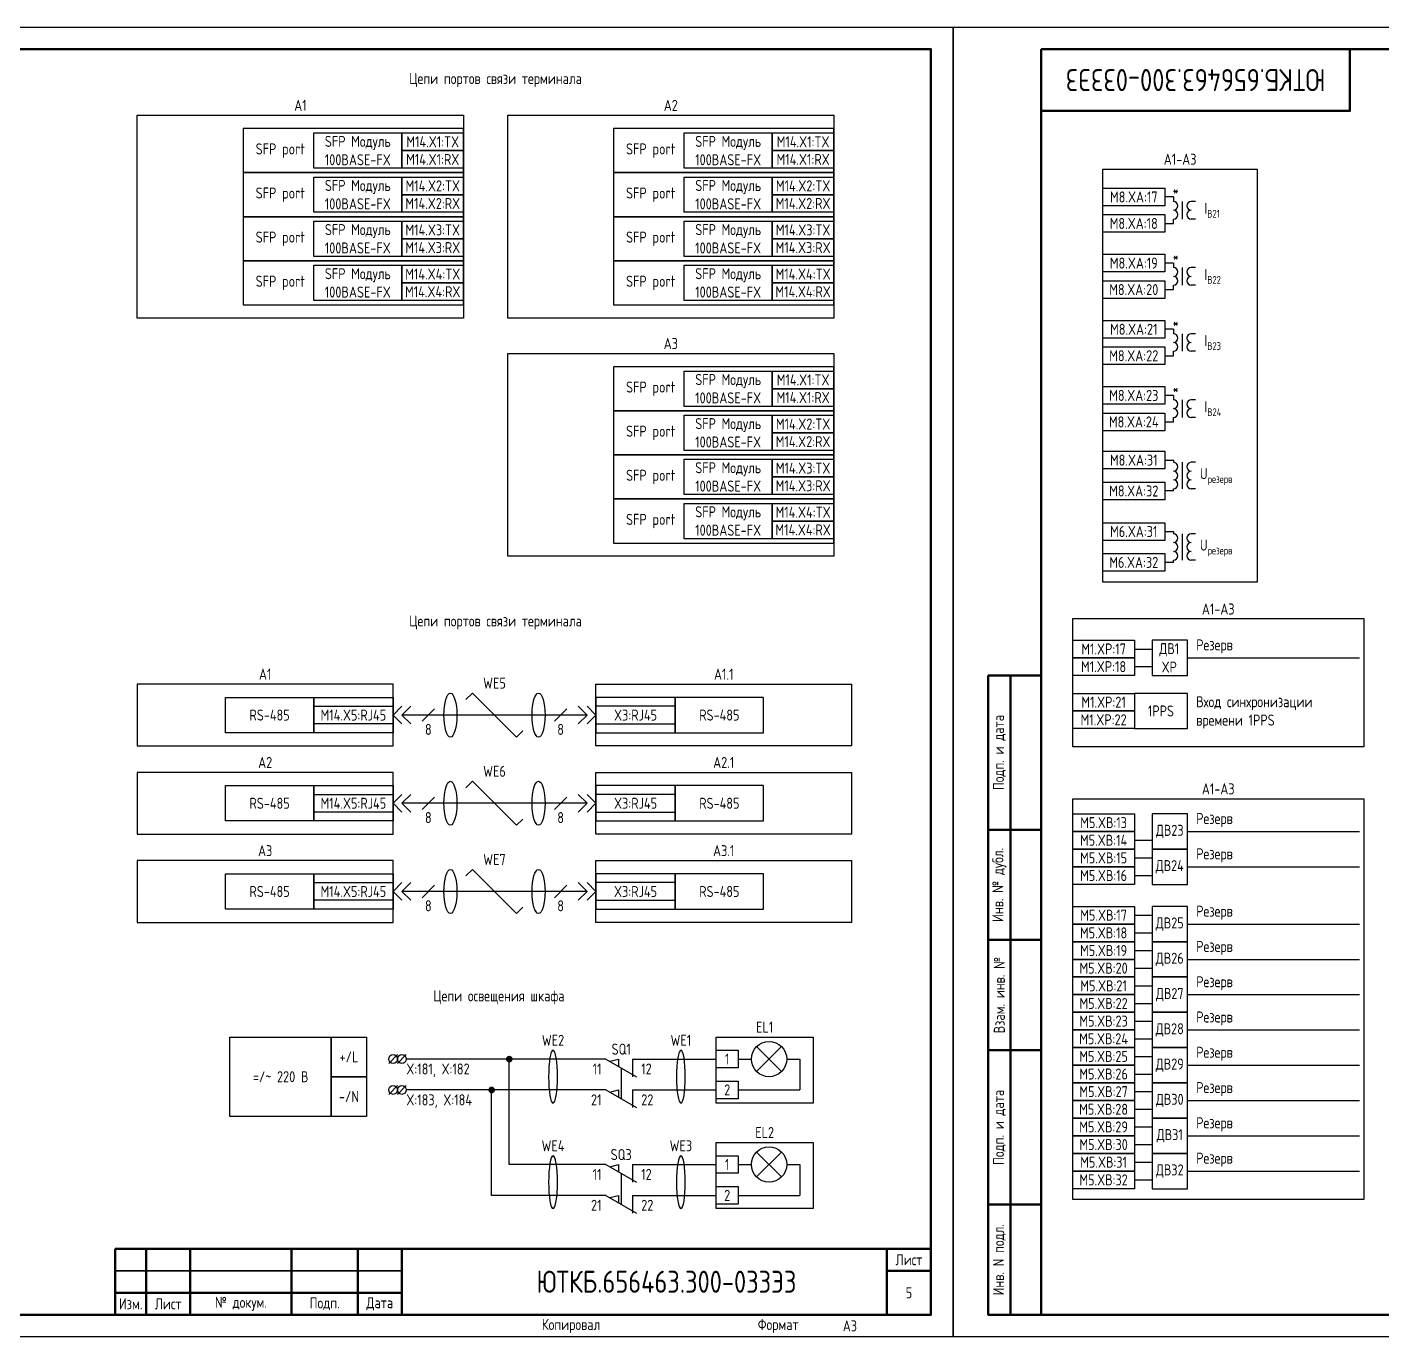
# Model space of a CAD drawing. Header units: millimetres. Extents: x -1050 to 7068, y 0 to 517.
# Drawn here: x 1890.2 to 2197.5, y 0 to 297 of the extents above; entities that cross this region are included whole.
import ezdxf

# ---------------------------------------------------------------- set-up
doc = ezdxf.new("R2010")
doc.units = ezdxf.units.MM
doc.styles.add('Gost_type_A', font='GOST_A.TTF')

# ---------------------------------------------------------------- blocks, each defined once
blk = doc.blocks.new('Формат_А3')
blk.add_lwpolyline([(-420, 297), (0, 297), (0, 0), (-420, 0)], close=True)
at = {"lineweight": 50}
blk.add_lwpolyline([(-400, 292), (-5, 292), (-5, 5), (-400, 5)], close=True, dxfattribs=at)
blk = doc.blocks.new('Штамп малый нижний')
at = {"lineweight": 50}
for points in [[(-185, 15), (-178, 15), (-178, 5), (-185, 5)], [(-178, 15), (-168, 15), (-168, 5), (-178, 5)], [(-168, 15), (-145, 15), (-145, 5), (-168, 5)], [(-145, 15), (-130, 15), (-130, 5), (-145, 5)], [(-130, 15), (-120, 15), (-120, 5), (-130, 5)], [(-120, 15), (-10, 15), (-10, 0), (-120, 0)], [(-10, 15), (0, 15), (0, 10), (-10, 10)], [(-10, 10), (0, 10), (0, 0), (-10, 0)], [(-185, 5), (-178, 5), (-178, 0), (-185, 0)], [(-178, 5), (-168, 5), (-168, 0), (-178, 0)], [(-168, 5), (-145, 5), (-145, 0), (-168, 0)], [(-145, 5), (-130, 5), (-130, 0), (-145, 0)], [(-130, 5), (-120, 5), (-120, 0), (-130, 0)]]:
    blk.add_lwpolyline(points, close=True, dxfattribs=at)
for points in [[(-185, 15), (-178, 15), (-178, 10), (-185, 10)], [(-178, 15), (-168, 15), (-168, 10), (-178, 10)], [(-168, 15), (-145, 15), (-145, 10), (-168, 10)], [(-145, 15), (-130, 15), (-130, 10), (-145, 10)], [(-130, 15), (-120, 15), (-120, 10), (-130, 10)], [(-185, 10), (-178, 10), (-178, 5), (-185, 5)], [(-178, 10), (-168, 10), (-168, 5), (-178, 5)], [(-168, 10), (-145, 10), (-145, 5), (-168, 5)], [(-145, 10), (-130, 10), (-130, 5), (-145, 5)], [(-130, 10), (-120, 10), (-120, 5), (-130, 5)]]:
    blk.add_lwpolyline(points, close=True)
at = {"char_height": 2.5, "style": 'Gost_type_A'}
for s, insert, width, attachment_point in [('Лист', (-5, 12.5), 10, 5), ('Изм.', (-181.5, 2.5), 7, 5), ('Лист', (-173, 2.5), 10, 5), ('№ докум.', (-156.5, 2.5), 23, 5), ('Подп.', (-137.5, 2.5), 15, 5), ('Дата', (-125, 2.5), 10, 5), ('Копировал', (-75, -2.53), 13.1202, 6), ('Формат', (-30, -2.53), 13.1202, 6)]:
    blk.add_mtext(s, dxfattribs=dict(at, insert=insert, width=width, attachment_point=attachment_point))
blk = doc.blocks.new('Штамп угловой верхний')
at = {"lineweight": 50}
blk.add_lwpolyline([(0, 0), (70, 0), (70, -14), (0, -14)], close=True, dxfattribs=at)
blk = doc.blocks.new('Штамп левый нижний')
at = {"lineweight": 50}
for points in [[(-12, 145), (-7, 145), (-7, 110), (-12, 110)], [(-7, 145), (0, 145), (0, 110), (-7, 110)], [(-12, 110), (-7, 110), (-7, 85), (-12, 85)], [(-7, 110), (0, 110), (0, 85), (-7, 85)], [(-12, 85), (-7, 85), (-7, 60), (-12, 60)], [(-7, 85), (0, 85), (0, 60), (-7, 60)], [(-12, 60), (-7, 60), (-7, 25), (-12, 25)], [(-7, 60), (0, 60), (0, 25), (-7, 25)], [(-12, 25), (-7, 25), (-7, 0), (-12, 0)], [(-7, 25), (0, 25), (0, 0), (-7, 0)]]:
    blk.add_lwpolyline(points, close=True, dxfattribs=at)
at = {"char_height": 2.5, "attachment_point": 5, "rotation": 90, "style": 'Gost_type_A'}
for s, insert, width in [('Подп. и дата', (-9.5, 127.5), 35), ('Инв. № дубл.', (-9.5, 97.5), 25), ('Взам. инв. №', (-9.5, 72.5), 25), ('Подп. и дата', (-9.5, 42.5), 35), ('Инв. N подл.', (-9.5, 12.5), 25)]:
    blk.add_mtext(s, dxfattribs=dict(at, insert=insert, width=width))
blk = doc.blocks.new('POINT')
at = {"const_width": 0.75}
blk.add_lwpolyline([(-0.375, 0, 1), (0.375, 0, 1)], format="xyb", close=True, dxfattribs=at)

msp = doc.modelspace()

# ---------------------------------------------------------------- linework, layer by layer
for p, q in [((2150.19, 258.48), (2148.19, 258.48)), ((2148.19, 252.48), (2150.19, 252.48)), ((2150.19, 243.48), (2148.19, 243.48)), ((2148.19, 237.48), (2150.19, 237.48)), ((2150.19, 228.48), (2148.19, 228.48)), ((2148.19, 222.48), (2150.19, 222.48)), ((2150.19, 213.48), (2148.19, 213.48)), ((2148.19, 207.48), (2150.19, 207.48)), ((2141.34, 155.98), (2145.34, 155.98)), ((2153.34, 153.98), (2192.34, 153.98)), ((2141.34, 151.98), (2145.34, 151.98)), ((1989.72, 144.53), (1991.19, 146)), ((1991.19, 146), (2001.19, 136)), ((1973.19, 141), (1975.19, 143)), ((1973.19, 141), (1975.19, 143)), ((1975.19, 141), (1977.19, 143)), ((1975.19, 141), (1977.19, 143)), ((1982.61, 142.41), (1979.78, 139.59)), ((2012.61, 142.41), (2009.78, 139.59)), ((2017.19, 141), (2015.19, 143)), ((2017.19, 141), (2015.19, 143)), ((2019.19, 141), (2017.19, 143)), ((2019.19, 141), (2017.19, 143)), ((1973.19, 141), (1975.19, 139)), ((1973.19, 141), (1975.19, 139)), ((2017.19, 141), (1975.19, 141)), ((1975.19, 141), (1977.19, 139)), ((1975.19, 141), (1977.19, 139)), ((2017.19, 141), (2015.19, 139)), ((2017.19, 141), (2015.19, 139)), ((2019.19, 141), (2017.19, 139)), ((2019.19, 141), (2017.19, 139)), ((2001.19, 136), (2002.61, 137.41)), ((1989.72, 124.53), (1991.19, 126)), ((1991.19, 126), (2001.19, 116)), ((1973.19, 121), (1975.19, 123)), ((1973.19, 121), (1975.19, 123)), ((1975.19, 121), (1977.19, 123)), ((1975.19, 121), (1977.19, 123)), ((2017.19, 121), (2015.19, 123)), ((2017.19, 121), (2015.19, 123)), ((2019.19, 121), (2017.19, 123)), ((2019.19, 121), (2017.19, 123)), ((1973.19, 121), (1975.19, 119)), ((1973.19, 121), (1975.19, 119)), ((2017.19, 121), (1975.19, 121)), ((1975.19, 121), (1977.19, 119)), ((1975.19, 121), (1977.19, 119)), ((1982.61, 122.41), (1979.78, 119.59)), ((2012.61, 122.41), (2009.78, 119.59)), ((2017.19, 121), (2015.19, 119)), ((2017.19, 121), (2015.19, 119)), ((2019.19, 121), (2017.19, 119)), ((2019.19, 121), (2017.19, 119)), ((2001.19, 116), (2002.61, 117.41)), ((2153.34, 114.61), (2192.34, 114.61)), ((2141.34, 112.61), (2145.34, 112.61)), ((2141.34, 108.61), (2145.34, 108.61)), ((1989.72, 104.53), (1991.19, 106)), ((1991.19, 106), (2001.19, 96)), ((2141.34, 104.61), (2145.34, 104.61)), ((2153.34, 106.61), (2192.34, 106.61)), ((1973.19, 101), (1975.19, 103)), ((1973.19, 101), (1975.19, 103)), ((1975.19, 101), (1977.19, 103)), ((1975.19, 101), (1977.19, 103)), ((1982.61, 102.41), (1979.78, 99.59)), ((2012.61, 102.41), (2009.78, 99.59)), ((2017.19, 101), (2015.19, 103)), ((2017.19, 101), (2015.19, 103)), ((2019.19, 101), (2017.19, 103)), ((2019.19, 101), (2017.19, 103)), ((1973.19, 101), (1975.19, 99)), ((1973.19, 101), (1975.19, 99)), ((2017.19, 101), (1975.19, 101)), ((1975.19, 101), (1977.19, 99)), ((1975.19, 101), (1977.19, 99)), ((2017.19, 101), (2015.19, 99)), ((2017.19, 101), (2015.19, 99)), ((2019.19, 101), (2017.19, 99)), ((2019.19, 101), (2017.19, 99)), ((2001.19, 96), (2002.61, 97.41)), ((2141.34, 95.61), (2145.34, 95.61)), ((2153.34, 93.61), (2192.34, 93.61)), ((2141.34, 91.61), (2145.34, 91.61)), ((2141.34, 87.61), (2145.34, 87.61)), ((2141.34, 83.61), (2145.34, 83.61)), ((2153.34, 85.61), (2192.34, 85.61)), ((2141.34, 79.61), (2145.34, 79.61)), ((2153.34, 77.61), (2192.34, 77.61)), ((2141.34, 75.61), (2145.34, 75.61)), ((2141.34, 71.61), (2145.34, 71.61)), ((2141.34, 67.61), (2145.34, 67.61)), ((2153.34, 69.61), (2192.34, 69.61)), ((2055.64, 65.83), (2061.3, 60.17)), ((2061.3, 65.83), (2055.64, 60.17)), ((1974.2, 64), (1972.2, 62)), ((1976.2, 64), (1974.2, 62)), ((2021.47, 63), (1976.2, 63)), ((1999.55, 39.09), (1999.55, 62.99)), ((2021.47, 63), (2028.39, 59)), ((2022.34, 62.5), (2024.34, 63)), ((2024.34, 63), (2024.34, 61.34)), ((2027.47, 63), (2027.47, 59)), ((2027.47, 63), (2046.47, 63)), ((2051.47, 63), (2054.47, 63)), ((2062.47, 63), (2065.47, 63)), ((2065.47, 63), (2065.47, 56)), ((2141.34, 63.61), (2145.34, 63.61)), ((2153.34, 61.61), (2192.34, 61.61)), ((2141.34, 59.61), (2145.34, 59.61)), ((1974.2, 57), (1972.2, 55)), ((1976.2, 57), (1974.2, 55)), ((2021.47, 56), (1976.2, 56)), ((1995.55, 32.09), (1995.55, 55.99)), ((2021.47, 56), (2028.39, 52)), ((2022.34, 55.5), (2024.34, 56)), ((2024.34, 56), (2024.34, 54.34)), ((2027.47, 56), (2027.47, 52)), ((2027.47, 56), (2046.47, 56)), ((2051.47, 56), (2065.47, 56)), ((2141.34, 55.61), (2145.34, 55.61)), ((2153.34, 53.61), (2192.34, 53.61)), ((2141.34, 51.61), (2145.34, 51.61)), ((2141.34, 47.61), (2145.34, 47.61)), ((2141.34, 43.61), (2145.34, 43.61)), ((2153.34, 45.61), (2192.34, 45.61)), ((2055.64, 41.91), (2061.3, 36.26)), ((2061.3, 41.91), (2055.64, 36.26)), ((2021.47, 39.09), (1999.55, 39.09)), ((2021.47, 39.09), (2028.39, 35.09)), ((2022.34, 38.59), (2024.34, 39.09)), ((2024.34, 39.09), (2024.34, 37.43)), ((2027.47, 39.09), (2027.47, 35.09)), ((2027.47, 39.09), (2046.47, 39.09)), ((2051.47, 39.09), (2054.47, 39.09)), ((2062.47, 39.09), (2065.47, 39.09)), ((2065.47, 39.09), (2065.47, 32.09)), ((2141.34, 39.61), (2145.34, 39.61)), ((2153.34, 37.61), (2192.34, 37.61)), ((2141.34, 35.61), (2145.34, 35.61)), ((2021.47, 32.09), (1995.55, 32.09)), ((2021.47, 32.09), (2028.39, 28.09)), ((2022.34, 31.59), (2024.34, 32.09)), ((2024.34, 32.09), (2024.34, 30.43)), ((2027.47, 32.09), (2027.47, 28.09)), ((2027.47, 32.09), (2046.47, 32.09)), ((2051.47, 32.09), (2065.47, 32.09))]:
    msp.add_line(p, q)
at = {"ltscale": 4}
for p, q in [((2150.19, 258.48), (2150.19, 257.48)), ((2150.19, 257.98), (2150.19, 257.48)), ((2152.19, 257.48), (2152.19, 253.48)), ((2152.19, 257.48), (2152.19, 253.48)), ((2155.19, 257.48), (2154.19, 257.48)), ((2155.19, 257.48), (2154.19, 257.48)), ((2150.19, 252.48), (2150.19, 253.48)), ((2155.19, 253.48), (2154.19, 253.48)), ((2155.19, 253.48), (2154.19, 253.48)), ((2150.19, 243.48), (2150.19, 242.48)), ((2150.19, 242.98), (2150.19, 242.48)), ((2152.19, 242.48), (2152.19, 238.48)), ((2152.19, 242.48), (2152.19, 238.48)), ((2155.19, 242.48), (2154.19, 242.48)), ((2155.19, 242.48), (2154.19, 242.48)), ((2150.19, 237.48), (2150.19, 238.48)), ((2155.19, 238.48), (2154.19, 238.48)), ((2155.19, 238.48), (2154.19, 238.48)), ((2150.19, 228.48), (2150.19, 227.48)), ((2150.19, 227.98), (2150.19, 227.48)), ((2152.19, 227.48), (2152.19, 223.48)), ((2152.19, 227.48), (2152.19, 223.48)), ((2155.19, 227.48), (2154.19, 227.48)), ((2155.19, 227.48), (2154.19, 227.48)), ((2150.19, 222.48), (2150.19, 223.48)), ((2155.19, 223.48), (2154.19, 223.48)), ((2155.19, 223.48), (2154.19, 223.48)), ((2150.19, 213.48), (2150.19, 212.48)), ((2150.19, 212.98), (2150.19, 212.48)), ((2152.19, 212.48), (2152.19, 208.48)), ((2152.19, 212.48), (2152.19, 208.48)), ((2155.19, 212.48), (2154.19, 212.48)), ((2155.19, 212.48), (2154.19, 212.48)), ((2150.19, 207.48), (2150.19, 208.48)), ((2155.19, 208.48), (2154.19, 208.48)), ((2155.19, 208.48), (2154.19, 208.48)), ((2148.19, 198.81), (2150.19, 198.81)), ((2150.19, 198.81), (2150.19, 198.31)), ((2150.19, 198.81), (2150.19, 198.31)), ((2152.19, 198.31), (2152.19, 194.31)), ((2155.19, 198.31), (2154.19, 198.31)), ((2152.19, 196.31), (2152.19, 192.31)), ((2150.19, 191.81), (2148.19, 191.81)), ((2150.19, 191.81), (2150.19, 192.31)), ((2155.19, 192.31), (2154.19, 192.31)), ((2148.19, 182.62), (2150.19, 182.62)), ((2150.19, 182.62), (2150.19, 182.12)), ((2150.19, 182.62), (2150.19, 182.12)), ((2152.19, 182.12), (2152.19, 178.12)), ((2155.19, 182.12), (2154.19, 182.12)), ((2152.19, 180.12), (2152.19, 176.12)), ((2150.19, 175.62), (2148.19, 175.62)), ((2150.19, 175.62), (2150.19, 176.12)), ((2155.19, 176.12), (2154.19, 176.12))]:
    msp.add_line(p, q, dxfattribs=at)
at = {"ltscale": 0.5}
for p, q in [((2024.93, 61), (2024.93, 54)), ((2024.93, 37.09), (2024.93, 30.09))]:
    msp.add_line(p, q, dxfattribs=at)
for points in [[(1915.19, 277), (1989.19, 277), (1989.19, 231), (1915.19, 231)], [(1999.19, 277), (2073.19, 277), (2073.19, 231), (1999.19, 231)], [(1939.19, 264), (1989.19, 264), (1989.19, 274), (1939.19, 274)], [(2023.19, 264), (2073.19, 264), (2073.19, 274), (2023.19, 274)], [(1955.19, 273), (1975.19, 273), (1975.19, 265), (1955.19, 265)], [(1975.19, 273), (1989.19, 273), (1989.19, 269), (1975.19, 269)], [(2039.19, 273), (2059.19, 273), (2059.19, 265), (2039.19, 265)], [(2059.19, 273), (2073.19, 273), (2073.19, 269), (2059.19, 269)], [(1975.19, 269), (1989.19, 269), (1989.19, 265), (1975.19, 265)], [(2059.19, 269), (2073.19, 269), (2073.19, 265), (2059.19, 265)], [(2134.19, 264.78), (2169.19, 264.78), (2169.19, 171.12), (2134.19, 171.12)], [(1939.19, 254), (1989.19, 254), (1989.19, 264), (1939.19, 264)], [(1955.19, 263), (1975.19, 263), (1975.19, 255), (1955.19, 255)], [(1975.19, 263), (1989.19, 263), (1989.19, 259), (1975.19, 259)], [(2023.19, 254), (2073.19, 254), (2073.19, 264), (2023.19, 264)], [(2039.19, 263), (2059.19, 263), (2059.19, 255), (2039.19, 255)], [(2059.19, 263), (2073.19, 263), (2073.19, 259), (2059.19, 259)], [(1975.19, 259), (1989.19, 259), (1989.19, 255), (1975.19, 255)], [(2059.19, 259), (2073.19, 259), (2073.19, 255), (2059.19, 255)], [(2134.19, 260.48), (2148.19, 260.48), (2148.19, 256.48), (2134.19, 256.48)], [(1939.19, 244), (1989.19, 244), (1989.19, 254), (1939.19, 254)], [(1955.19, 253), (1975.19, 253), (1975.19, 245), (1955.19, 245)], [(1975.19, 253), (1989.19, 253), (1989.19, 249), (1975.19, 249)], [(2023.19, 244), (2073.19, 244), (2073.19, 254), (2023.19, 254)], [(2039.19, 253), (2059.19, 253), (2059.19, 245), (2039.19, 245)], [(2059.19, 253), (2073.19, 253), (2073.19, 249), (2059.19, 249)], [(2134.19, 254.48), (2148.19, 254.48), (2148.19, 250.48), (2134.19, 250.48)], [(1975.19, 249), (1989.19, 249), (1989.19, 245), (1975.19, 245)], [(2059.19, 249), (2073.19, 249), (2073.19, 245), (2059.19, 245)], [(1939.19, 234), (1989.19, 234), (1989.19, 244), (1939.19, 244)], [(1955.19, 243), (1975.19, 243), (1975.19, 235), (1955.19, 235)], [(1975.19, 243), (1989.19, 243), (1989.19, 239), (1975.19, 239)], [(2023.19, 234), (2073.19, 234), (2073.19, 244), (2023.19, 244)], [(2039.19, 243), (2059.19, 243), (2059.19, 235), (2039.19, 235)], [(2059.19, 243), (2073.19, 243), (2073.19, 239), (2059.19, 239)], [(2134.19, 245.48), (2148.19, 245.48), (2148.19, 241.48), (2134.19, 241.48)], [(1975.19, 239), (1989.19, 239), (1989.19, 235), (1975.19, 235)], [(2059.19, 239), (2073.19, 239), (2073.19, 235), (2059.19, 235)], [(2134.19, 239.48), (2148.19, 239.48), (2148.19, 235.48), (2134.19, 235.48)], [(2134.19, 230.48), (2148.19, 230.48), (2148.19, 226.48), (2134.19, 226.48)], [(2134.19, 224.48), (2148.19, 224.48), (2148.19, 220.48), (2134.19, 220.48)], [(1999.19, 223), (2073.19, 223), (2073.19, 177), (1999.19, 177)], [(2023.19, 210), (2073.19, 210), (2073.19, 220), (2023.19, 220)], [(2039.19, 219), (2059.19, 219), (2059.19, 211), (2039.19, 211)], [(2059.19, 219), (2073.19, 219), (2073.19, 215), (2059.19, 215)], [(2134.19, 215.48), (2148.19, 215.48), (2148.19, 211.48), (2134.19, 211.48)], [(2059.19, 215), (2073.19, 215), (2073.19, 211), (2059.19, 211)], [(2023.19, 200), (2073.19, 200), (2073.19, 210), (2023.19, 210)], [(2039.19, 209), (2059.19, 209), (2059.19, 201), (2039.19, 201)], [(2059.19, 209), (2073.19, 209), (2073.19, 205), (2059.19, 205)], [(2134.19, 209.48), (2148.19, 209.48), (2148.19, 205.48), (2134.19, 205.48)], [(2059.19, 205), (2073.19, 205), (2073.19, 201), (2059.19, 201)], [(2023.19, 190), (2073.19, 190), (2073.19, 200), (2023.19, 200)], [(2134.19, 200.81), (2148.19, 200.81), (2148.19, 196.81), (2134.19, 196.81)], [(2039.19, 199), (2059.19, 199), (2059.19, 191), (2039.19, 191)], [(2059.19, 199), (2073.19, 199), (2073.19, 195), (2059.19, 195)], [(2059.19, 195), (2073.19, 195), (2073.19, 191), (2059.19, 191)], [(2134.19, 193.81), (2148.19, 193.81), (2148.19, 189.81), (2134.19, 189.81)], [(2023.19, 180), (2073.19, 180), (2073.19, 190), (2023.19, 190)], [(2039.19, 189), (2059.19, 189), (2059.19, 181), (2039.19, 181)], [(2059.19, 189), (2073.19, 189), (2073.19, 185), (2059.19, 185)], [(2059.19, 185), (2073.19, 185), (2073.19, 181), (2059.19, 181)], [(2134.19, 184.62), (2148.19, 184.62), (2148.19, 180.62), (2134.19, 180.62)], [(2134.19, 177.62), (2148.19, 177.62), (2148.19, 173.62), (2134.19, 173.62)], [(2127.34, 162.91), (2193.34, 162.91), (2193.34, 133.83), (2127.34, 133.83)], [(2127.34, 157.98), (2141.34, 157.98), (2141.34, 153.98), (2127.34, 153.98)], [(2127.34, 153.98), (2141.34, 153.98), (2141.34, 149.98), (2127.34, 149.98)], [(1915.19, 134), (1973.19, 134), (1973.19, 148), (1915.19, 148)], [(2077.19, 134), (2019.19, 134), (2019.19, 148), (2077.19, 148)], [(1935.19, 145), (1955.19, 145), (1955.19, 137), (1935.19, 137)], [(1955.19, 145), (1973.19, 145), (1973.19, 137), (1955.19, 137)], [(2037.19, 145), (2019.19, 145), (2019.19, 137), (2037.19, 137)], [(2057.19, 145), (2037.19, 145), (2037.19, 137), (2057.19, 137)], [(2127.34, 145.93), (2141.34, 145.93), (2141.34, 141.93), (2127.34, 141.93)], [(1955.19, 143), (1973.19, 143), (1973.19, 139), (1955.19, 139)], [(2037.19, 143), (2019.19, 143), (2019.19, 139), (2037.19, 139)], [(2127.34, 141.93), (2141.34, 141.93), (2141.34, 137.93), (2127.34, 137.93)], [(1915.19, 114), (1973.19, 114), (1973.19, 128), (1915.19, 128)], [(2077.19, 114), (2019.19, 114), (2019.19, 128), (2077.19, 128)], [(1935.19, 125), (1955.19, 125), (1955.19, 117), (1935.19, 117)], [(1955.19, 125), (1973.19, 125), (1973.19, 117), (1955.19, 117)], [(1955.19, 123), (1973.19, 123), (1973.19, 119), (1955.19, 119)], [(2037.19, 125), (2019.19, 125), (2019.19, 117), (2037.19, 117)], [(2037.19, 123), (2019.19, 123), (2019.19, 119), (2037.19, 119)], [(2057.19, 125), (2037.19, 125), (2037.19, 117), (2057.19, 117)], [(2127.34, 122.01), (2193.34, 122.01), (2193.34, 31.14), (2127.34, 31.14)], [(2127.34, 118.61), (2141.34, 118.61), (2141.34, 114.61), (2127.34, 114.61)], [(2127.34, 114.61), (2141.34, 114.61), (2141.34, 110.61), (2127.34, 110.61)], [(1915.19, 94), (1973.19, 94), (1973.19, 108), (1915.19, 108)], [(2077.19, 94), (2019.19, 94), (2019.19, 108), (2077.19, 108)], [(2127.34, 110.61), (2141.34, 110.61), (2141.34, 106.61), (2127.34, 106.61)], [(1935.19, 105), (1955.19, 105), (1955.19, 97), (1935.19, 97)], [(1955.19, 105), (1973.19, 105), (1973.19, 97), (1955.19, 97)], [(2037.19, 105), (2019.19, 105), (2019.19, 97), (2037.19, 97)], [(2057.19, 105), (2037.19, 105), (2037.19, 97), (2057.19, 97)], [(2127.34, 106.61), (2141.34, 106.61), (2141.34, 102.61), (2127.34, 102.61)], [(1955.19, 103), (1973.19, 103), (1973.19, 99), (1955.19, 99)], [(2037.19, 103), (2019.19, 103), (2019.19, 99), (2037.19, 99)], [(2127.34, 97.61), (2141.34, 97.61), (2141.34, 93.61), (2127.34, 93.61)], [(2127.34, 93.61), (2141.34, 93.61), (2141.34, 89.61), (2127.34, 89.61)], [(2127.34, 89.61), (2141.34, 89.61), (2141.34, 85.61), (2127.34, 85.61)], [(2127.34, 85.61), (2141.34, 85.61), (2141.34, 81.61), (2127.34, 81.61)], [(2127.34, 81.61), (2141.34, 81.61), (2141.34, 77.61), (2127.34, 77.61)], [(2127.34, 77.61), (2141.34, 77.61), (2141.34, 73.61), (2127.34, 73.61)], [(2127.34, 73.61), (2141.34, 73.61), (2141.34, 69.61), (2127.34, 69.61)], [(1959.19, 50), (1936.19, 50), (1936.19, 68), (1959.19, 68)], [(1967.19, 59), (1959.19, 59), (1959.19, 68), (1967.19, 68)], [(2046.47, 68), (2068.47, 68), (2068.47, 53), (2046.47, 53)], [(2127.34, 69.61), (2141.34, 69.61), (2141.34, 65.61), (2127.34, 65.61)], [(2046.47, 65), (2051.47, 65), (2051.47, 61), (2046.47, 61)], [(2127.34, 65.61), (2141.34, 65.61), (2141.34, 61.61), (2127.34, 61.61)], [(2127.34, 61.61), (2141.34, 61.61), (2141.34, 57.61), (2127.34, 57.61)], [(1967.19, 50), (1959.19, 50), (1959.19, 59), (1967.19, 59)], [(2046.47, 58), (2051.47, 58), (2051.47, 54), (2046.47, 54)], [(2127.34, 57.61), (2141.34, 57.61), (2141.34, 53.61), (2127.34, 53.61)], [(2127.34, 53.61), (2141.34, 53.61), (2141.34, 49.61), (2127.34, 49.61)], [(2127.34, 49.61), (2141.34, 49.61), (2141.34, 45.61), (2127.34, 45.61)], [(2046.47, 44.09), (2068.47, 44.09), (2068.47, 29.09), (2046.47, 29.09)], [(2127.34, 45.61), (2141.34, 45.61), (2141.34, 41.61), (2127.34, 41.61)], [(2046.47, 41.09), (2051.47, 41.09), (2051.47, 37.09), (2046.47, 37.09)], [(2127.34, 41.61), (2141.34, 41.61), (2141.34, 37.61), (2127.34, 37.61)], [(2127.34, 37.61), (2141.34, 37.61), (2141.34, 33.61), (2127.34, 33.61)], [(2046.47, 34.09), (2051.47, 34.09), (2051.47, 30.09), (2046.47, 30.09)]]:
    msp.add_lwpolyline(points, close=True)
at = {"ltscale": 4}
for points in [[(2145.34, 149.98), (2153.34, 149.98), (2153.34, 157.98), (2145.34, 157.98)], [(2141.34, 137.93), (2153.34, 137.93), (2153.34, 145.93), (2141.34, 145.93)], [(2145.34, 110.61), (2153.34, 110.61), (2153.34, 118.61), (2145.34, 118.61)], [(2145.34, 102.61), (2153.34, 102.61), (2153.34, 110.61), (2145.34, 110.61)], [(2145.34, 89.61), (2153.34, 89.61), (2153.34, 97.61), (2145.34, 97.61)], [(2145.34, 81.61), (2153.34, 81.61), (2153.34, 89.61), (2145.34, 89.61)], [(2145.34, 73.61), (2153.34, 73.61), (2153.34, 81.61), (2145.34, 81.61)], [(2145.34, 65.61), (2153.34, 65.61), (2153.34, 73.61), (2145.34, 73.61)], [(2145.34, 57.61), (2153.34, 57.61), (2153.34, 65.61), (2145.34, 65.61)], [(2145.34, 49.61), (2153.34, 49.61), (2153.34, 57.61), (2145.34, 57.61)], [(2145.34, 41.61), (2153.34, 41.61), (2153.34, 49.61), (2145.34, 49.61)], [(2145.34, 33.61), (2153.34, 33.61), (2153.34, 41.61), (2145.34, 41.61)]]:
    msp.add_lwpolyline(points, close=True, dxfattribs=at)
for centre, radius in [((2058.47, 63), 4), ((1973.2, 63), 1), ((1975.2, 63), 1), ((1973.2, 56), 1), ((1975.2, 56), 1), ((2058.47, 39.09), 4)]:
    msp.add_circle(centre, radius)
for centre, start, end in [((2150.19, 256.48), 270, 90), ((2150.19, 256.48), 270, 90), ((2150.19, 254.48), 270, 90), ((2150.19, 254.48), 270, 90), ((2154.19, 256.48), 90, 270), ((2154.19, 256.48), 90, 270), ((2154.19, 254.48), 90, 270), ((2154.19, 254.48), 90, 270), ((2150.19, 241.48), 270, 90), ((2150.19, 241.48), 270, 90), ((2150.19, 239.48), 270, 90), ((2150.19, 239.48), 270, 90), ((2154.19, 241.48), 90, 270), ((2154.19, 241.48), 90, 270), ((2154.19, 239.48), 90, 270), ((2154.19, 239.48), 90, 270), ((2150.19, 226.48), 270, 90), ((2150.19, 226.48), 270, 90), ((2154.19, 226.48), 90, 270), ((2154.19, 226.48), 90, 270), ((2150.19, 224.48), 270, 90), ((2150.19, 224.48), 270, 90), ((2154.19, 224.48), 90, 270), ((2154.19, 224.48), 90, 270), ((2150.19, 211.48), 270, 90), ((2150.19, 211.48), 270, 90), ((2154.19, 211.48), 90, 270), ((2154.19, 211.48), 90, 270), ((2150.19, 209.48), 270, 90), ((2150.19, 209.48), 270, 90), ((2154.19, 209.48), 90, 270), ((2154.19, 209.48), 90, 270), ((2150.19, 197.31), 270, 90), ((2154.19, 197.31), 90, 270), ((2154.19, 197.31), 90, 270), ((2150.19, 195.31), 270, 90), ((2150.19, 193.31), 270, 90), ((2154.19, 195.31), 90, 270), ((2154.19, 195.31), 90, 270), ((2154.19, 193.31), 90, 270), ((2150.19, 181.12), 270, 90), ((2154.19, 181.12), 90, 270), ((2154.19, 181.12), 90, 270), ((2150.19, 179.12), 270, 90), ((2154.19, 179.12), 90, 270), ((2154.19, 179.12), 90, 270), ((2150.19, 177.12), 270, 90), ((2154.19, 177.12), 90, 270)]:
    msp.add_arc(centre, 1, start, end, dxfattribs=at)
for centre in [(1986.19, 141), (2006.19, 141), (1986.19, 121), (2006.19, 121), (1986.19, 101), (2006.19, 101)]:
    msp.add_ellipse(centre, major_axis=(0, -5), ratio=0.293778)
at = {"extrusion": (0, 0, -1)}
for centre in [(2009.47, 59), (2038.47, 59), (2009.47, 35.09), (2038.47, 35.09)]:
    msp.add_ellipse(centre, major_axis=(0, -6), ratio=0.166667, dxfattribs=at)

# ---------------------------------------------------------------- block references
for name, p in [('Формат_А3', (2100.19, 0)), ('Формат_А3', (2520.19, 0)), ('Штамп угловой верхний', (2120.19, 292)), ('Штамп левый нижний', (2120.19, 5)), ('POINT', (1999.55, 62.99)), ('POINT', (1995.55, 55.99)), ('Штамп малый нижний', (2095.19, 5))]:
    msp.add_blockref(name, p)

# ---------------------------------------------------------------- texts
at = {"char_height": 2.5, "line_spacing_factor": 0.9, "style": 'Gost_type_A'}
for s, insert, width, attachment_point in [('Цепи портов связи терминала', (1996.44, 285), 197.5, 5), ('A1', (1952.19, 278), 74.0002, 8), ('A2', (2036.19, 278), 74.0002, 8), ('A1-A3', (2151.69, 265.78), 35, 8), ('A3', (2036.19, 224), 74.0002, 8), ('A1-A3', (2160.34, 163.79), 66, 8), ('Цепи портов связи терминала', (1996.44, 162), 197.5, 5), ('A1', (1944.19, 149), 58.0002, 8), ('A1.1', (2048.19, 149), 58.0002, 8), ('A2', (1944.19, 129), 58.0002, 8), ('A2.1', (2048.19, 129), 58.0002, 8), ('A1-A3', (2160.34, 123.01), 66, 8), ('A3', (1944.19, 109), 58.0002, 8), ('A3.1', (2048.19, 109), 58.0002, 8), ('Цепи освещения шкафа', (1997.19, 77), 122, 5), ('EL1', (2057.47, 69), 21.9942, 8), ('+/L', (1963.19, 63.5), 8, 5), ('X:181, X:182', (1976.2, 62), 17.9949, 1), ('=/~ 220 В', (1947.69, 59), 23, 5), ('-/N', (1963.19, 54.5), 8, 5), ('X:183, X:184', (1976.2, 55), 17.9949, 1), ('EL2', (2057.47, 45.09), 21.9942, 8)]:
    msp.add_mtext(s, dxfattribs=dict(at, insert=insert, width=width, attachment_point=attachment_point))
at = {"insert": (2155.19, 285), "char_height": 5, "width": 70, "attachment_point": 5, "rotation": 180, "style": 'Gost_type_A'}
msp.add_mtext('ЮТКБ.656463.300-033Э3', dxfattribs=at)
at = {"style": 'Gost_type_A'}
for s, insert, char_height, width, attachment_point in [('SFP port', (1953.19, 269), 2.5, 20, 6), ('SFP Mодуль 100BASE-FX', (1965.19, 269), 2.5, 19.9998, 5), ('M14.X1:TX', (1982.19, 271), 2.5, 14, 5), ('SFP port', (2037.19, 269), 2.5, 20, 6), ('SFP Mодуль 100BASE-FX', (2049.19, 269), 2.5, 19.9998, 5), ('M14.X1:TX', (2066.19, 271), 2.5, 14, 5), ('M14.X1:RX', (1982.19, 267), 2.5, 14, 5), ('M14.X1:RX', (2066.19, 267), 2.5, 14, 5), ('SFP Mодуль 100BASE-FX', (1965.19, 259), 2.5, 19.9998, 5), ('M14.X2:TX', (1982.19, 261), 2.5, 14, 5), ('SFP Mодуль 100BASE-FX', (2049.19, 259), 2.5, 19.9998, 5), ('M14.X2:TX', (2066.19, 261), 2.5, 14, 5), ('SFP port', (1953.19, 259), 2.5, 20, 6), ('M14.X2:RX', (1982.19, 257), 2.5, 14, 5), ('SFP port', (2037.19, 259), 2.5, 20, 6), ('M14.X2:RX', (2066.19, 257), 2.5, 14, 5), ('M8.XA:17', (2141.19, 258.48), 2.5, 14, 5), ('*', (2150.69, 259.98), 2.5, 3, 5), ('\\A1;I{\\H0.7x;\\S^ В21;}', (2157.19, 255.48), 2.5, 8, 4), ('SFP Mодуль 100BASE-FX', (1965.19, 249), 2.5, 19.9998, 5), ('M14.X3:TX', (1982.19, 251), 2.5, 14, 5), ('SFP Mодуль 100BASE-FX', (2049.19, 249), 2.5, 19.9998, 5), ('M14.X3:TX', (2066.19, 251), 2.5, 14, 5), ('M8.XA:18', (2141.18, 252.48), 2.5, 14.018, 5), ('SFP port', (1953.19, 249), 2.5, 20, 6), ('SFP port', (2037.19, 249), 2.5, 20, 6), ('M14.X3:RX', (1982.19, 247), 2.5, 14, 5), ('M14.X3:RX', (2066.19, 247), 2.5, 14, 5), ('M8.XA:19', (2141.19, 243.48), 2.5, 14, 5), ('*', (2150.69, 244.98), 2.5, 3, 5), ('SFP port', (1953.19, 239), 2.5, 20, 6), ('SFP Mодуль 100BASE-FX', (1965.19, 239), 2.5, 19.9998, 5), ('M14.X4:TX', (1982.19, 241), 2.5, 14, 5), ('SFP port', (2037.19, 239), 2.5, 20, 6), ('SFP Mодуль 100BASE-FX', (2049.19, 239), 2.5, 19.9998, 5), ('M14.X4:TX', (2066.19, 241), 2.5, 14, 5), ('\\A1;I{\\H0.7x;\\S^ В22;}', (2157.19, 240.48), 2.5, 8, 4), ('M14.X4:RX', (1982.19, 237), 2.5, 14, 5), ('M14.X4:RX', (2066.19, 237), 2.5, 14, 5), ('M8.XA:20', (2141.18, 237.48), 2.5, 14.018, 5), ('M8.XA:21', (2141.19, 228.48), 2.5, 14, 5), ('*', (2150.69, 229.98), 2.5, 3, 5), ('\\A1;I{\\H0.7x;\\S^ В23;}', (2157.19, 225.48), 2.5, 8, 4), ('M8.XA:22', (2141.18, 222.48), 2.5, 14.018, 5), ('SFP Mодуль 100BASE-FX', (2049.19, 215), 2.5, 19.9998, 5), ('M14.X1:TX', (2066.19, 217), 2.5, 14, 5), ('SFP port', (2037.19, 215), 2.5, 20, 6), ('*', (2150.69, 214.98), 2.5, 3, 5), ('M14.X1:RX', (2066.19, 213), 2.5, 14, 5), ('M8.XA:23', (2141.19, 213.48), 2.5, 14, 5), ('\\A1;I{\\H0.7x;\\S^ В24;}', (2157.19, 210.48), 2.5, 8, 4), ('SFP port', (2037.19, 205), 2.5, 20, 6), ('SFP Mодуль 100BASE-FX', (2049.19, 205), 2.5, 19.9998, 5), ('M14.X2:TX', (2066.19, 207), 2.5, 14, 5), ('M8.XA:24', (2141.18, 207.48), 2.5, 14.018, 5), ('M14.X2:RX', (2066.19, 203), 2.5, 14, 5), ('M8.XA:31', (2141.18, 198.81), 2.5, 14.018, 5), ('SFP Mодуль 100BASE-FX', (2049.19, 195), 2.5, 19.9998, 5), ('M14.X3:TX', (2066.19, 197), 2.5, 14, 5), ('\\A1;U{\\H0.7x;\\S^ резерв;}', (2156.19, 195.31), 2.5, 12, 4), ('SFP port', (2037.19, 195), 2.5, 20, 6), ('M14.X3:RX', (2066.19, 193), 2.5, 14, 5), ('M8.XA:32', (2141.18, 191.81), 2.5, 14.018, 5), ('SFP Mодуль 100BASE-FX', (2049.19, 185), 2.5, 19.9998, 5), ('M14.X4:TX', (2066.19, 187), 2.5, 14, 5), ('SFP port', (2037.19, 185), 2.5, 20, 6), ('M14.X4:RX', (2066.19, 183), 2.5, 14, 5), ('M6.XA:31', (2141.18, 182.62), 2.5, 14.018, 5), ('\\A1;U{\\H0.7x;\\S^ резерв;}', (2156.19, 179.12), 2.5, 12, 4), ('M6.XA:32', (2141.18, 175.62), 2.5, 14.018, 5), ('M1.XP:17', (2134.34, 155.98), 2.5, 14, 5), ('ДВ1 XP', (2149.22, 153.98), 2.5, 7.7588, 5), ('Резерв', (2155.34, 154.98), 2.5, 37, 7), ('M1.XP:18', (2134.34, 151.98), 2.5, 14, 5), ('WE5', (1996.19, 147), 2.5, 20, 8), ('M1.XP:21', (2134.34, 143.93), 2.5, 14, 5), ('Вход синхронизации\\Pвремени 1PPS', (2155.34, 137.93), 2.5, 35.9749, 7), ('RS-485', (1945.19, 141), 2.5, 19.9998, 5), ('M14.X5:RJ45', (1964.19, 141), 2.5, 18.0002, 5), ('X3:RJ45', (2028.19, 141), 2.5, 18.0002, 5), ('RS-485', (2047.19, 141), 2.5, 19.9998, 5), ('1PPS', (2147.34, 141.93), 2.5, 12, 5), ('8', (1981.19, 139), 2.5, 20, 2), ('8', (2011.19, 139), 2.5, 20, 2), ('M1.XP:22', (2134.34, 139.93), 2.5, 14, 5), ('WE6', (1996.19, 127), 2.5, 20, 8), ('RS-485', (1945.19, 121), 2.5, 19.9998, 5), ('M14.X5:RJ45', (1964.19, 121), 2.5, 18.0002, 5), ('X3:RJ45', (2028.19, 121), 2.5, 18.0002, 5), ('RS-485', (2047.19, 121), 2.5, 19.9998, 5), ('8', (1981.19, 119), 2.5, 20, 2), ('8', (2011.19, 119), 2.5, 20, 2), ('M5.XВ:13', (2134.34, 116.61), 2.5, 14, 5), ('Резерв', (2155.34, 115.61), 2.5, 27.8465, 7), ('M5.XВ:14', (2134.34, 112.61), 2.5, 14, 5), ('ДВ23', (2149.34, 114.61), 2.5, 7.9998, 5), ('Резерв', (2155.34, 107.61), 2.5, 27.8465, 7), ('WE7', (1996.19, 107), 2.5, 20, 8), ('M5.XВ:15', (2134.34, 108.61), 2.5, 14, 5), ('ДВ24', (2149.34, 106.61), 2.5, 7.9998, 5), ('M5.XВ:16', (2134.34, 104.61), 2.5, 14, 5), ('RS-485', (1945.19, 101), 2.5, 19.9998, 5), ('M14.X5:RJ45', (1964.19, 101), 2.5, 18.0002, 5), ('X3:RJ45', (2028.19, 101), 2.5, 18.0002, 5), ('RS-485', (2047.19, 101), 2.5, 19.9998, 5), ('8', (1981.19, 99), 2.5, 20, 2), ('8', (2011.19, 99), 2.5, 20, 2), ('M5.XВ:17', (2134.34, 95.61), 2.5, 14, 5), ('Резерв', (2155.34, 94.61), 2.5, 27.8465, 7), ('M5.XВ:18', (2134.34, 91.61), 2.5, 14, 5), ('ДВ25', (2149.34, 93.61), 2.5, 7.9998, 5), ('Резерв', (2155.34, 86.61), 2.5, 27.8465, 7), ('M5.XВ:19', (2134.34, 87.61), 2.5, 14, 5), ('ДВ26', (2149.34, 85.61), 2.5, 7.9998, 5), ('M5.XВ:20', (2134.34, 83.61), 2.5, 14, 5), ('M5.XВ:21', (2134.34, 79.61), 2.5, 14, 5), ('Резерв', (2155.34, 78.61), 2.5, 27.8465, 7), ('M5.XВ:22', (2134.34, 75.61), 2.5, 14, 5), ('ДВ27', (2149.34, 77.61), 2.5, 7.9998, 5), ('Резерв', (2155.34, 70.61), 2.5, 27.8465, 7), ('M5.XВ:23', (2134.34, 71.61), 2.5, 14, 5), ('ДВ28', (2149.34, 69.61), 2.5, 7.9998, 5), ('WE2', (2009.47, 66), 2.5, 10, 8), ('WE1', (2038.47, 66), 2.5, 10, 8), ('M5.XВ:24', (2134.34, 67.61), 2.5, 14, 5), ('SQ1', (2024.93, 64), 2.5, 10, 8), ('M5.XВ:25', (2134.34, 63.61), 2.5, 14, 5), ('Резерв', (2155.34, 62.61), 2.5, 27.8465, 7), ('11', (2020.47, 62), 2.5, 6, 3), ('12', (2029.47, 62), 2.5, 6, 1), ('1', (2048.97, 63), 2.5, 5, 5), ('ДВ29', (2149.34, 61.61), 2.5, 7.9998, 5), ('M5.XВ:26', (2134.34, 59.61), 2.5, 14, 5), ('2', (2048.97, 56), 2.5, 5, 5), ('M5.XВ:27', (2134.34, 55.61), 2.5, 14, 5), ('Резерв', (2155.34, 54.61), 2.5, 27.8465, 7), ('21', (2020.47, 55), 2.5, 6, 3), ('22', (2029.47, 55), 2.5, 6, 1), ('M5.XВ:28', (2134.34, 51.61), 2.5, 14, 5), ('ДВ30', (2149.34, 53.61), 2.5, 7.9998, 5), ('Резерв', (2155.34, 46.61), 2.5, 27.8465, 7), ('M5.XВ:29', (2134.34, 47.61), 2.5, 14, 5), ('ДВ31', (2149.34, 45.61), 2.5, 7.9998, 5), ('WE4', (2009.47, 42.09), 2.5, 10, 8), ('WE3', (2038.47, 42.09), 2.5, 10, 8), ('M5.XВ:30', (2134.34, 43.61), 2.5, 14, 5), ('SQ3', (2024.93, 40.09), 2.5, 10, 8), ('1', (2048.97, 39.09), 2.5, 5, 5), ('M5.XВ:31', (2134.34, 39.61), 2.5, 14, 5), ('Резерв', (2155.34, 38.61), 2.5, 27.8465, 7), ('11', (2020.47, 38.09), 2.5, 6, 3), ('12', (2029.47, 38.09), 2.5, 6, 1), ('ДВ32', (2149.34, 37.61), 2.5, 7.9998, 5), ('M5.XВ:32', (2134.34, 35.61), 2.5, 14, 5), ('21', (2020.47, 31.09), 2.5, 6, 3), ('22', (2029.47, 31.09), 2.5, 6, 1), ('2', (2048.97, 32.09), 2.5, 5, 5), ('ЮТКБ.656463.300-033Э3', (2035.19, 12.5), 5, 120, 5), ('5', (2090.19, 10), 2.5, 10, 5), ('A3', (2075.19, 2.5), 2.5, 20, 4)]:
    msp.add_mtext(s, dxfattribs=dict(at, insert=insert, char_height=char_height, width=width, attachment_point=attachment_point))

doc.saveas('drawing.dxf')
